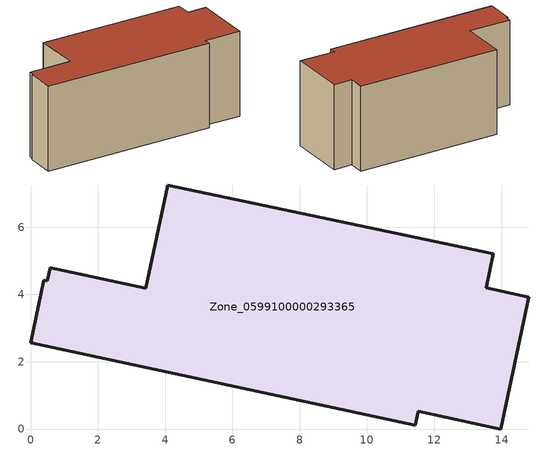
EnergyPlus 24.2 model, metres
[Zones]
Zone_0599100000293365
 floor ground (C_G): 3.42,4.18 4.08,7.25 13.76,5.21 13.54,4.19 14.81,3.92 13.97,0 11.53,0.52 11.44,0.11 0,2.56 0.4,4.43 0.49,4.41 0.58,4.79 z0
 wall outside (C_F): 0.4,4.43 0,2.56 11.44,0.11 11.53,0.52 13.97,0 14.81,3.92 13.54,4.19 13.76,5.21 4.08,7.25 3.42,4.18 0.58,4.79 0.49,4.41 0.4,4.43 z0:5.83
 roof outside (C_R): 0.49,4.41 0.4,4.43 0,2.56 11.44,0.11 11.53,0.52 13.97,0 14.81,3.92 13.54,4.19 13.76,5.21 4.08,7.25 3.42,4.18 0.58,4.79 z5.83
[BUILDING]
Pand.0599100000293365: North Axis=0; Terrain=City; Loads Convergence Tolerance Value=0.04; Temperature Convergence Tolerance Value=0.4; Solar Distribution=FullExterior; Maximum Number of Warmup Days=25; Minimum Number of Warmup Days=1
[Site:Location]
Rotterdam.The.Hague.AP_ZH_NLD Design_Conditions: Latitude=51.96; Longitude=4.45; Time Zone=1; Elevation=-4.5
[SITE:GROUNDTEMPERATURE:BUILDINGSURFACE]
18, 18, 18, 18, 18, 18, 18, 18, 18, 18, 18, 18
[MATERIAL] Thermal Absorptance=0.9; Solar Absorptance=0.7; Visible Absorptance=0.7
Name | Roughness | Thickness | Conductivity | Density | Specific Heat
G.TI.1975-1991 | MediumSmooth | 0.15 | 0.288461 | 540 | 1210
F.TI.1975-1991 | Rough | 0.3 | 0.230769 | 1920 | 840
R.TI.1975-1991 | MediumRough | 0.2 | 0.153846 | 1500 | 1000
[CONSTRUCTION]
C_G: G.TI.1975-1991
C_F: F.TI.1975-1991
C_R: R.TI.1975-1991
[ZONE]
Zone_0599100000293365: Type=1; Multiplier=1; Ceiling Height=Autocalculate; Volume=Autocalculate; Floor Area=autocalculate; Part of Total Floor Area=Yes
[ZONEINFILTRATION:DESIGNFLOWRATE]
Infil_Zone_0599100000293365: Zone or ZoneList or Space or SpaceList=Zone_0599100000293365; Schedule=AlwaysOn; Design Flow Rate Calculation Method=Flow/Area; Flow Rate per Floor Area=0.003; Constant Term Coefficient=1; Temperature Term Coefficient=0; Velocity Term Coefficient=0; Velocity Squared Term Coefficient=0
[HVACTEMPLATE:ZONE:IDEALLOADSAIRSYSTEM]
Zone_0599100000293365: Maximum Heating Supply Air Temperature=50; Minimum Cooling Supply Air Temperature=13; Maximum Heating Supply Air Humidity Ratio=0.0156; Minimum Cooling Supply Air Humidity Ratio=0.0077; Heating Limit=NoLimit; Cooling Limit=NoLimit; Dehumidification Control Type=ConstantSensibleHeatRatio; Cooling Sensible Heat Ratio=0.7; Dehumidification Setpoint=60; Humidification Control Type=None; Humidification Setpoint=30; Outdoor Air Method=None; Outdoor Air Flow Rate per Person=0.00944; Outdoor Air Flow Rate per Zone Floor Area=0; Outdoor Air Flow Rate per Zone=0; Demand Controlled Ventilation Type=None; Outdoor Air Economizer Type=NoEconomizer; Heat Recovery Type=None; Sensible Heat Recovery Effectiveness=0.7; Latent Heat Recovery Effectiveness=0.65
[ZONECONTROL:THERMOSTAT]
ThermostatControl_Zone_0599100000293365: Zone or ZoneList=Zone_0599100000293365; Control Type Schedule=DualSetpointControlType; Control 1=Thermostat_Zone_0599100000293365; Temperature Difference Between Cutout And Setpoint=0
[THERMOSTATSETPOINT:DUALSETPOINT]
Thermostat_Zone_0599100000293365: Heating Setpoint Temperature Schedule=HeatingSetpoint_Zone_0599100000293365; Cooling Setpoint Temperature Schedule=CoolingSetpoint_Zone_0599100000293365
[SCHEDULE:COMPACT]
HeatingSetpoint_Zone_0599100000293365: Through: 12/31, For: AllDays, Until: 24:00, 21
CoolingSetpoint_Zone_0599100000293365: Through: 12/31, For: AllDays, Until: 24:00, 24
DualSetpointControlType: Through: 12/31, For: AllDays, Until: 24:00, 4
AlwaysOn: Through: 12/31, For: AllDays, Until: 24:00, 1
